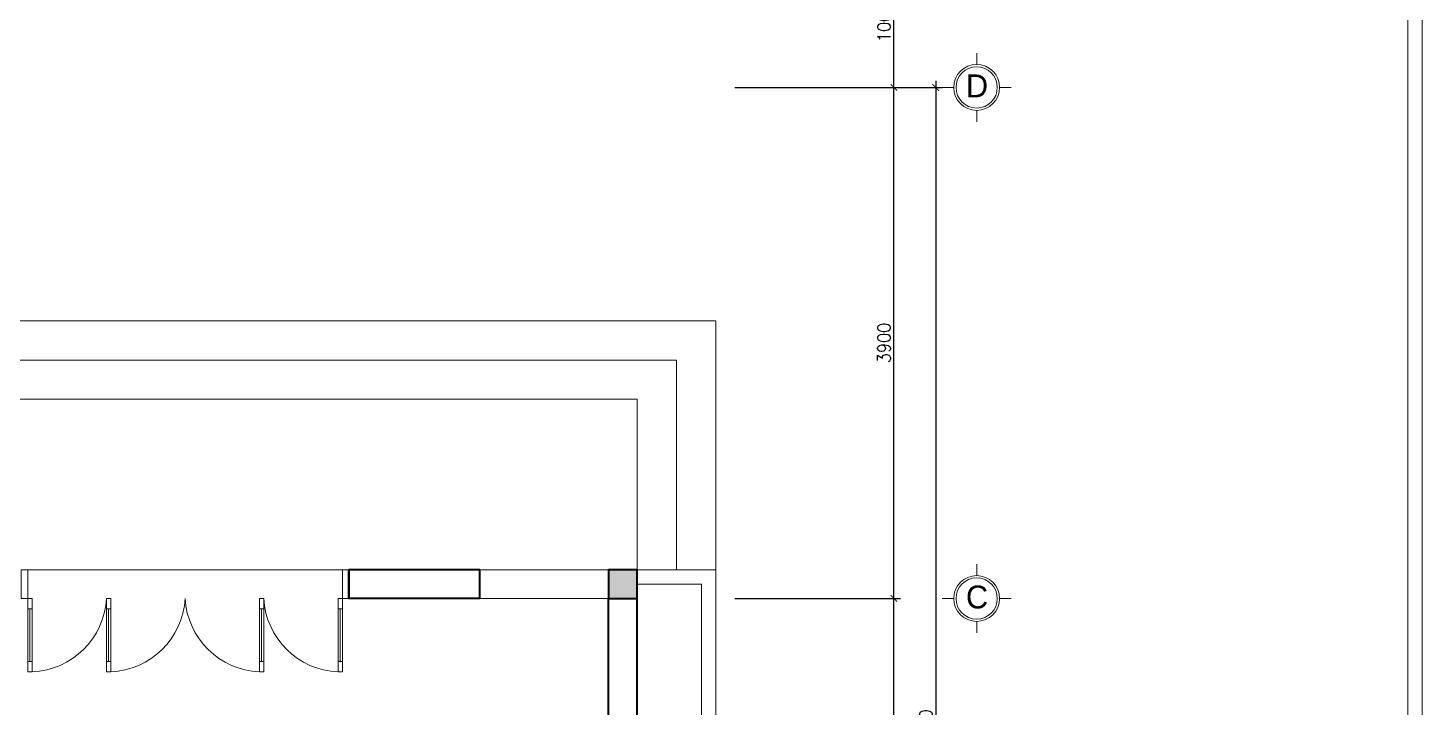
# Model space of a CAD drawing. Header units: millimetres. Extents: x -529782 to -142003, y -492574 to -273331.
# Drawn here: x -431252 to -420612, y -342055 to -336872 of the extents above; entities that cross this region are included whole.
import ezdxf
from ezdxf.enums import TextEntityAlignment as Align

# ---------------------------------------------------------------- set-up
doc = ezdxf.new("R2010")
doc.units = ezdxf.units.MM
doc.header["$LTSCALE"] = 500
doc.header["$MEASUREMENT"] = 0
doc.header["$PDMODE"] = 3
doc.linetypes.add('CENTER', pattern=[2, 1.25, -0.25, 0.25, -0.25])
doc.layers.get('0').update_dxf_attribs({"linetype": 'CONTINUOUS', "lineweight": 13})
doc.layers.get('Defpoints').update_dxf_attribs({"color": 255, "linetype": 'CONTINUOUS', "lineweight": 13})
for name, color, linetype, lineweight in [('1.cat 30', 30, 'CONTINUOUS', 35), ('1.cot', 2, 'CONTINUOUS', 35), ('2.thay 145', 145, 'CONTINUOUS', 18), ('3.manh 08', 8, 'CONTINUOUS', 9), ('4.dim 08', 8, 'CONTINUOUS', 13), ('7.tim 67', 67, 'CENTER', 9), ('9.text \xad white', 7, 'CONTINUOUS', 15), ('CA.dim 08', 251, 'CONTINUOUS', 13), ('CA.thay 145', 145, 'CONTINUOUS', 18), ('noithat', 15, 'CONTINUOUS', 9)]:
    doc.layers.add(name, color=color, linetype=linetype, lineweight=lineweight)
doc.styles.add('CA.JSC1', font='')
doc.styles.get("Standard").update_dxf_attribs({"font": 'txt.shx', "width": 0.9})
doc.styles.get('CA.JSC1').set_extended_font_data('.VnAvantH')
doc.dimstyles.new('CA 50', dxfattribs={"dimscale": 0, "dimtxt": 100, "dimasz": 50, "dimexe": 50, "dimexo": 0, "dimgap": 25, "dimtad": 1, "dimdec": 0, "dimzin": 0, "dimdsep": 46, "dimtxsty": 'Standard', "dimblk": 'ARCHTICK', "dimcen": 0.09, "dimdle": 50, "dimclrd": 256, "dimclre": 256, "dimclrt": 7, "dimadec": 0, "dimazin": 0, "dimtfac": 1, "dimtdec": 0, "dimtix": 1, "dimtmove": 2, "dimatfit": 3, "dimldrblk": 'DOT', "dimfxl": 1, "dimtolj": 1, "dimtzin": 0, "dimarcsym": 0})

# ---------------------------------------------------------------- blocks, each defined once
blk = doc.blocks.new('A$C2BDB356E')
at = {"layer": 'noithat', "color": 135, "linetype": 'Continuous'}
for p, q in [((0.0007344302721321583, 599.9999563574092), (0.0007344302721321583, 699.9999563574092)), ((0.0007344302721321583, 699.9999563574092), (40.00073443027213, 699.9999563574092)), ((40.00073443027213, 699.9999563574092), (40.00073443027213, 599.9999563574092)), ((40.00073443027213, 599.9999563574092), (0.0007344302721321583, 599.9999563574092)), ((0.0007344302721321583, 99.99995635740925), (0.0007344302721321583, -4.364259075373411e-05)), ((40.00073443027213, 99.99995635740925), (0.0007344302721321583, 99.99995635740925)), ((40.00073443027213, -4.364259075373411e-05), (40.00073443027213, 99.99995635740925)), ((0.0007344302721321583, -4.364259075373411e-05), (40.00073443027213, -4.364259075373411e-05))]:
    blk.add_line(p, q, dxfattribs=at)
at = {"layer": 'noithat', "color": 8, "linetype": 'Continuous'}
for p, q in [((0.0007344302721321583, 99.99995635740925), (0.0007344302721321583, 599.9999563574092)), ((20.00073443027213, 599.9999563574092), (20.00073443027213, 99.99995635740925)), ((40.00073443027213, 599.9999563574092), (40.00073443027213, 99.99995635740925))]:
    blk.add_line(p, q, dxfattribs=at)
at = {"layer": 'noithat', "color": 1, "linetype": 'Continuous'}
blk.add_arc((10.18820847296689, 740.3098040898665), 740.9098847954065, 272.306074052381, 356.8812333185894, dxfattribs=at)
blk = doc.blocks.new('_ArchTick')
at = {"color": 1, "linetype": 'ByBlock', "const_width": 0.150000081}
blk.add_lwpolyline([(-0.5000002699998731, -0.5000002699998731), (0.5000002699998731, 0.5000002699998731)], dxfattribs=at)
blk = doc.blocks.new('*D1910')
at = {"layer": '7.tim 67', "linetype": 'Continuous', "lineweight": -2, "transparency": 16777216}
for p, q in [((-424642.9163375963, -343876.0464328588), (-424642.9163375963, -341176.0464328589)), ((-425857.6723649681, -341226.0464328589), (-424592.9163375963, -341226.0464328589)), ((-425857.6723649681, -343826.0464328588), (-424592.9163375963, -343826.0464328588))]:
    blk.add_line(p, q, dxfattribs=at)
at = {"layer": 'Defpoints', "color": 0, "linetype": 'Continuous', "transparency": 16777216}
for p in [(-425857.6723649681, -341226.0464328589), (-424642.9163375963, -341226.0464328589), (-425857.6723649681, -343826.0464328588)]:
    blk.add_point(p, dxfattribs=at)
at = {"layer": '7.tim 67', "linetype": 'Continuous', "lineweight": -2, "transparency": 16777216, "xscale": 50, "yscale": 50, "zscale": 50}
for p, rotation in [((-424642.9163375963, -341226.0464328589), 90), ((-424642.9163375963, -343826.0464328588), 270)]:
    blk.add_blockref('_ArchTick', p, dxfattribs=dict(at, rotation=rotation))
at = {"layer": '7.tim 67', "color": 7, "linetype": 'Continuous', "transparency": 16777216, "insert": (-424717.9163375962, -342526.0464328589), "char_height": 100, "attachment_point": 5, "rotation": 90}
blk.add_mtext('\\A1;2600', dxfattribs=at)
blk = doc.blocks.new('_DOT')
at = {"color": 1, "linetype": 'ByBlock'}
blk.add_line((-0.5, 0), (-1, 0), dxfattribs=at)
at = {"color": 1, "linetype": 'ByBlock', "const_width": 0.5}
blk.add_lwpolyline([(-0.25, 0, 1), (0.25, 0, 1)], format="xyb", close=True, dxfattribs=at)
blk = doc.blocks.new('*D1911')
at = {"layer": '7.tim 67', "linetype": 'Continuous', "lineweight": -2, "transparency": 16777216}
for p, q in [((-424642.9163375963, -341276.0464328589), (-424642.9163375963, -337276.0464328588)), ((-425857.6723649681, -337326.0464328588), (-424592.9163375963, -337326.0464328588)), ((-425857.6723649681, -341226.0464328589), (-424592.9163375963, -341226.0464328589))]:
    blk.add_line(p, q, dxfattribs=at)
at = {"layer": 'Defpoints', "color": 0, "linetype": 'Continuous', "transparency": 16777216}
for p in [(-425857.6723649681, -337326.0464328588), (-424642.9163375963, -337326.0464328588), (-425857.6723649681, -341226.0464328589)]:
    blk.add_point(p, dxfattribs=at)
at = {"layer": '7.tim 67', "linetype": 'Continuous', "lineweight": -2, "transparency": 16777216, "xscale": 50, "yscale": 50, "zscale": 50}
for p, rotation in [((-424642.9163375963, -337326.0464328588), 90), ((-424642.9163375963, -341226.0464328589), 270)]:
    blk.add_blockref('_ArchTick', p, dxfattribs=dict(at, rotation=rotation))
at = {"layer": '7.tim 67', "color": 7, "linetype": 'Continuous', "transparency": 16777216, "insert": (-424717.9163375962, -339276.0464328589), "char_height": 100, "attachment_point": 5, "rotation": 90}
blk.add_mtext('\\A1;3900', dxfattribs=at)
blk = doc.blocks.new('*D1912')
at = {"layer": '7.tim 67', "linetype": 'Continuous', "lineweight": -2, "transparency": 16777216}
for p, q in [((-425857.6723649681, -336326.0464328588), (-424592.9163375963, -336326.0464328588)), ((-424642.9163375963, -337376.0464328588), (-424642.9163375963, -336276.0464328588)), ((-425857.6723649681, -337326.0464328588), (-424592.9163375963, -337326.0464328588))]:
    blk.add_line(p, q, dxfattribs=at)
at = {"layer": 'Defpoints', "color": 0, "linetype": 'Continuous', "transparency": 16777216}
for p in [(-425857.6723649681, -336326.0464328588), (-424642.9163375963, -336326.0464328588), (-425857.6723649681, -337326.0464328588)]:
    blk.add_point(p, dxfattribs=at)
at = {"layer": '7.tim 67', "linetype": 'Continuous', "lineweight": -2, "transparency": 16777216, "xscale": 50, "yscale": 50, "zscale": 50}
for p, rotation in [((-424642.9163375963, -336326.0464328588), 90), ((-424642.9163375963, -337326.0464328588), 270)]:
    blk.add_blockref('_ArchTick', p, dxfattribs=dict(at, rotation=rotation))
at = {"layer": '7.tim 67', "color": 7, "linetype": 'Continuous', "transparency": 16777216, "insert": (-424717.9163375962, -336826.0464328589), "char_height": 100, "attachment_point": 5, "rotation": 90}
blk.add_mtext('\\A1;1000', dxfattribs=at)
blk = doc.blocks.new('*D1908')
at = {"layer": 'CA.dim 08', "lineweight": -2, "transparency": 16777216}
for p, q in [((-424323.5810531059, -337276.0464328588), (-424323.5810531059, -347176.0464328588)), ((-425225.2943512822, -337326.0464328588), (-424273.5810531059, -337326.0464328588)), ((-425225.2943512822, -347126.0464328588), (-424273.5810531059, -347126.0464328588))]:
    blk.add_line(p, q, dxfattribs=at)
at = {"layer": 'Defpoints', "color": 0, "transparency": 16777216}
for p in [(-425225.2943512822, -337326.0464328588), (-425225.2943512822, -347126.0464328588), (-424323.5810531059, -347126.0464328588)]:
    blk.add_point(p, dxfattribs=at)
at = {"layer": 'CA.dim 08', "lineweight": -2, "transparency": 16777216, "xscale": 50, "yscale": 50, "zscale": 50}
for p, rotation in [((-424323.5810531059, -337326.0464328588), 90), ((-424323.5810531059, -347126.0464328588), 270)]:
    blk.add_blockref('_ArchTick', p, dxfattribs=dict(at, rotation=rotation))
at = {"layer": 'CA.dim 08', "color": 7, "transparency": 16777216, "insert": (-424398.5810531058, -342226.0464328589), "char_height": 100, "attachment_point": 5, "rotation": 90}
blk.add_mtext('\\A1;9800', dxfattribs=at)
blk = doc.blocks.new('A$C41BA5761')
at = {"layer": '2.thay 145'}
blk.add_lwpolyline([(839.9994073519047, 524.9998310285737, -3898660.642287513), (839.9994073521084, 525.0001542164828, 1.154242490888426e-06), (839.9994073524431, 524.9999926225864, 1.154242490888426e-06)], format="xyb", dxfattribs=at)
at = {"layer": '3.manh 08'}
for p, q in [((524.9994049160159, 1050.000159478077), (524.9994049160159, 875.0001713204256)), ((174.9994048396911, 525.0001523148676), (-0.000583361616008915, 525.0001523148676)), ((874.9994049923262, 525.0001523148676), (1049.999393193633, 525.0001523148676)), ((524.9994049160159, 0.0001831847475841641), (524.9994049160159, 175.000171342399))]:
    blk.add_line(p, q, dxfattribs=at)
blk.add_arc((524.9994049160159, 525.0001713313977), 349.9999999890093, 359.9999968883953, 359.9999381014106, dxfattribs=at)

msp = doc.modelspace()

# ---------------------------------------------------------------- hatches: boundary and pattern name
at = {"layer": '1.cot'}
msp.add_hatch(color=256, dxfattribs=at).paths.add_polyline_path([(-426601.7468176651, -341006.0464328589), (-426821.7468176651, -341006.0464328589), (-426821.7468176651, -341226.0464328589), (-426601.7468176651, -341226.0464328589)])

# ---------------------------------------------------------------- linework, layer by layer
at = {"layer": '1.cat 30'}
for p, q in [((-428801.7468176652, -341226.0464328587), (-428801.7468176652, -341006.0464328587)), ((-428801.7468176652, -341006.0464328589), (-428801.7468176652, -341226.0464328591)), ((-427801.7468176651, -341226.0464328589), (-427801.7468176651, -341006.0464328588))]:
    msp.add_line(p, q, dxfattribs=at)
for points in [[(-435556.7468176652, -337216.0464328588), (-436611.7468176651, -337216.0464328588), (-436611.7468176651, -337216.0464328588), (-437721.7468176652, -337216.0464328588), (-437721.7468176652, -347236.0464328588), (-426601.7468176652, -347236.0464328588), (-426601.7468176651, -341006.0464328589), (-426821.7468176651, -341006.0464328589)], [(-427801.7468176651, -341006.0464328589), (-428801.7468176652, -341006.0464328589)], [(-432521.7468176652, -347016.0464328588), (-426821.7468176652, -347016.0464328588), (-426821.7468176651, -341226.0464328589)], [(-427801.7468176651, -341226.0464328589), (-428801.7468176652, -341226.0464328589)]]:
    msp.add_lwpolyline(points, dxfattribs=at)
at = {"layer": '1.cot'}
msp.add_lwpolyline([(-426821.7468176651, -341226.0464328589), (-426601.7468176651, -341226.0464328589), (-426601.7468176651, -341006.0464328589), (-426821.7468176651, -341006.0464328589)], close=True, dxfattribs=at)
at = {"layer": '4.dim 08'}
for p, q in [((-420611.7468176652, -347236.0464328588), (-420611.7468176652, -330126.0464328588)), ((-420721.7468176652, -347126.0464328588), (-420721.7468176652, -330236.0464328588)), ((-432301.7468176652, -339706.0464328588), (-426601.7468176652, -339706.0464328588)), ((-426601.7468176652, -341006.0464328589), (-426601.7468176652, -339706.0464328588)), ((-428801.7468176652, -341006.0464328589), (-427801.7468176651, -341006.0464328589)), ((-426821.7468176651, -341006.0464328589), (-426601.7468176651, -341006.0464328589))]:
    msp.add_line(p, q, dxfattribs=at)
for points in [[(-432301.7468176651, -339106.0464328588), (-426001.7468176652, -339106.0464328588), (-426001.7468176652, -341006.0464328589)], [(-432301.7468176651, -339406.0464328588), (-426301.7468176652, -339406.0464328588), (-426301.7468176652, -341006.0464328589)], [(-432301.7468176652, -339706.0464328588), (-426601.7468176652, -339706.0464328588)], [(-428801.7468176652, -341006.0464328589), (-427801.7468176651, -341006.0464328589)], [(-426821.7468176651, -341006.0464328589), (-426601.7468176651, -341006.0464328589)]]:
    msp.add_lwpolyline(points, dxfattribs=at)
at = {"layer": 'CA.dim 08'}
for p, q in [((-428801.7468176652, -341006.0464328589), (-431301.7468176652, -341006.0464328589)), ((-426821.7468176651, -341006.0464328588), (-427801.7468176651, -341006.0464328588)), ((-426601.7468176652, -341006.0464328589), (-426001.7468176652, -341006.0464328589)), ((-426001.7468176652, -341006.0464328589), (-426001.7468176652, -347236.0464328588)), ((-426601.7468176652, -341116.0464328589), (-426111.7468176652, -341116.0464328589)), ((-426111.7468176652, -341116.0464328589), (-426111.7468176652, -347236.0464328588)), ((-427801.7468176651, -341226.0464328589), (-426821.7468176651, -341226.0464328589))]:
    msp.add_line(p, q, dxfattribs=at)
at = {"layer": 'CA.thay 145'}
for points in [[(-431251.7468177066, -341226.0464328591), (-431301.7468177066, -341226.0464328591), (-431301.7468177066, -341006.0464328589), (-431251.7468177066, -341006.0464328589)], [(-428851.7468176652, -341226.0464328591), (-428801.7468176652, -341226.0464328591), (-428801.7468176652, -341006.0464328589), (-428851.7468176652, -341006.0464328589)]]:
    msp.add_lwpolyline(points, close=True, dxfattribs=at)

# ---------------------------------------------------------------- block references
at = {"layer": '2.thay 145', "xscale": 0.5, "yscale": 0.5, "zscale": 0.5}
for p in [(-424273.5807614251, -337588.5465090162), (-424273.5807614251, -341488.5465090163)]:
    msp.add_blockref('A$C41BA5761', p, dxfattribs=at)
at = {"layer": 'noithat', "yscale": 0.8000000000465661, "zscale": 0.8}
for p, xscale in [((-431251.7474052508, -341786.046397945), 0.8000000000465661), ((-430651.7474052159, -341786.0463979451), 0.8000000000465661), ((-429451.7462301231, -341786.0463979451), -0.7999999999883585), ((-428851.7462301209, -341786.046397945), -0.7999999999883585)]:
    msp.add_blockref('A$C2BDB356E', p, dxfattribs=dict(at, xscale=xscale))

# ---------------------------------------------------------------- texts
at = {"layer": '9.text \xad white', "style": 'CA.JSC1'}
for s, p in [('d', (-424008.3307424445, -337314.2964871363)), ('c', (-424008.3307424445, -341214.2964871363))]:
    msp.add_text(s, height=174.9999882000658, dxfattribs=at).set_placement(p, align=Align.MIDDLE)

# ---------------------------------------------------------------- dimensions: what is measured, and where the dimension line sits
at = {"layer": '7.tim 67', "color": 9, "linetype": 'Continuous'}
for base, p1, p2, picture, middle in [((-424642.9163375963, -336326.0464328588), (-425857.6723649681, -337326.0464328588), (-425857.6723649681, -336326.0464328588), '*D1912', (-424717.9163375962, -336826.0464328589)), ((-424642.9163375963, -337326.0464328588), (-425857.6723649681, -341226.0464328589), (-425857.6723649681, -337326.0464328588), '*D1911', (-424717.9163375962, -339276.0464328589)), ((-424642.9163375963, -341226.0464328589), (-425857.6723649681, -343826.0464328588), (-425857.6723649681, -341226.0464328589), '*D1910', (-424717.9163375962, -342526.0464328589))]:
    dim = msp.add_linear_dim(base=base, p1=p1, p2=p2, angle=90, dimstyle='CA 50', override={"dimscale": 1}, dxfattribs=at)
    dim.commit()
    dim.dimension.update_dxf_attribs({"geometry": picture, "text_midpoint": middle})
at = {"layer": 'CA.dim 08'}
dim = msp.add_linear_dim(base=(-424323.5810531059, -347126.0464328588), p1=(-425225.2943512822, -337326.0464328588), p2=(-425225.2943512822, -347126.0464328588), angle=90, dimstyle='CA 50', override={"dimscale": 1, "dimfxl": 0}, dxfattribs=at)
dim.commit()
dim.dimension.update_dxf_attribs({"geometry": '*D1908', "text_midpoint": (-424398.5810531058, -342226.0464328589)})

doc.saveas('drawing.dxf')
